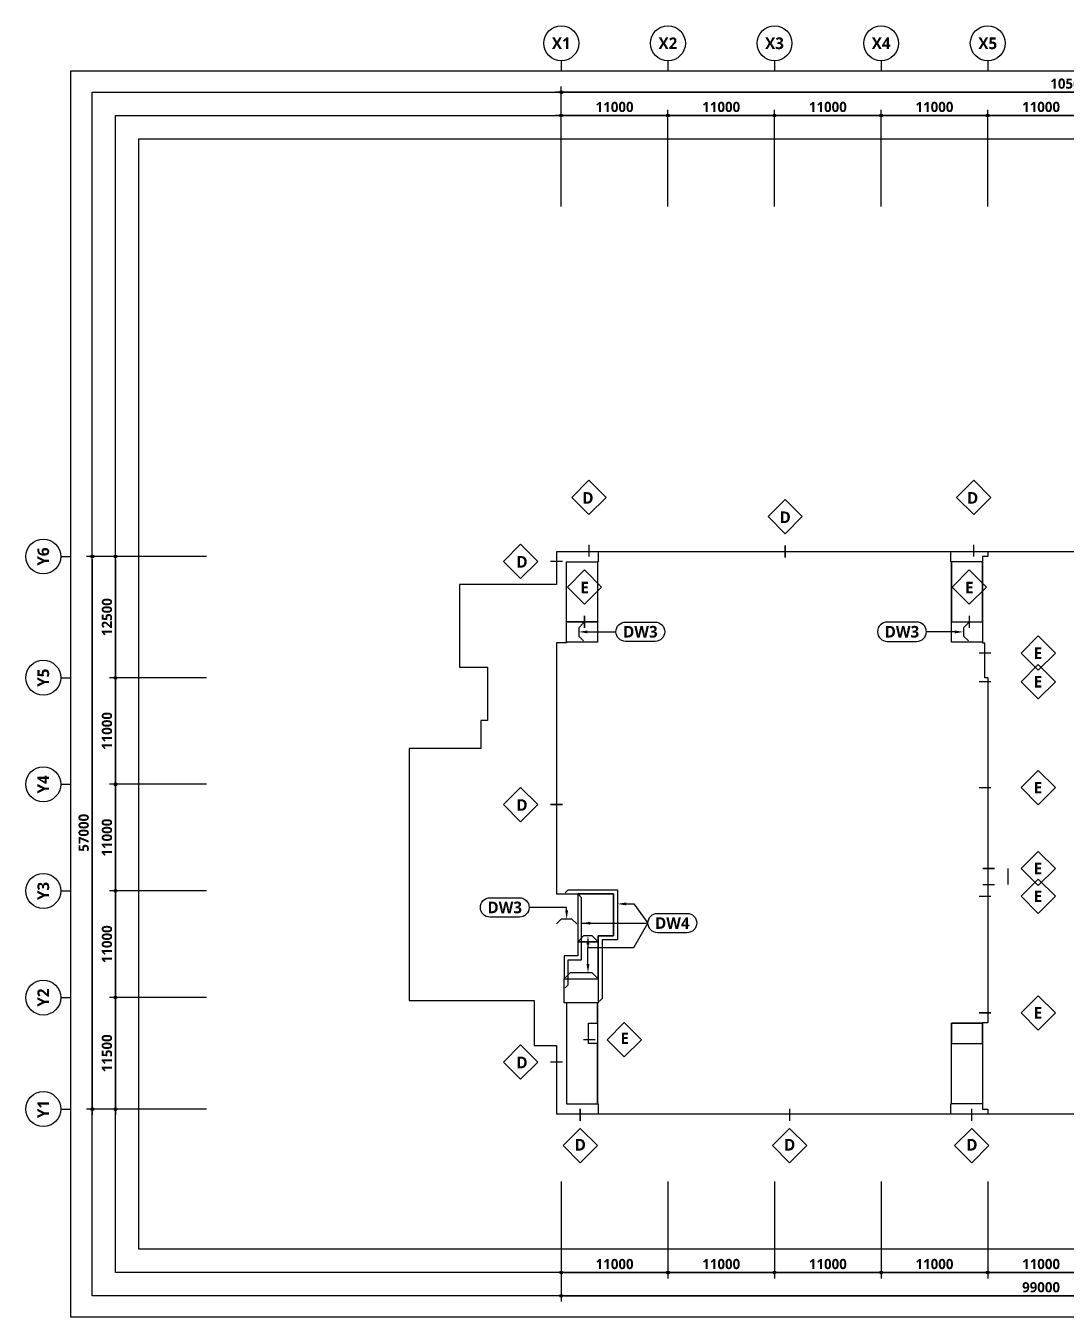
# Model space of a CAD drawing. Header units: millimetres. Extents: x 10941 to 190005487, y 7641 to 455456909.
# Drawn here: x 1288132 to 1395472, y 36445 to 169666 of the extents above; entities that cross this region are included whole.
import ezdxf
from ezdxf.enums import TextEntityAlignment as Align

# ---------------------------------------------------------------- set-up
doc = ezdxf.new("R2010")
doc.units = ezdxf.units.MM
doc.header["$LTSCALE"] = 400
doc.header["$MEASUREMENT"] = 0
doc.header["$PDSIZE"] = -10
doc.layers.get('0').update_dxf_attribs({"linetype": 'CONTINUOUS'})
doc.layers.get('Defpoints').update_dxf_attribs({"color": 153, "linetype": 'CONTINUOUS'})
for name, color, linetype in [('A-ANNO-TEXT1', 7, 'CONTINUOUS'), ('A-ST-AXIS-BUB', 7, 'CONTINUOUS'), ('A-ST-AXIS-DIM', 7, 'CONTINUOUS'), ('A-TEXT2', 3, 'CONTINUOUS'), ('AA-MARK', 2, 'CONTINUOUS')]:
    doc.layers.add(name, color=color, linetype=linetype)
doc.layers.add('Defpoint', color=161, linetype='CONTINUOUS', plot=False)
doc.layers.add('면적', color=210, linetype='CONTINUOUS', plot=False)
doc.styles.add('2020음성 1차', font='')
doc.styles.add('SH_대대리576', font='')
doc.styles.get('2020음성 1차').set_extended_font_data('NanumGothic', bold=True)
doc.styles.get('SH_대대리576').set_extended_font_data('NanumGothic', bold=True)
doc.dimstyles.new('SHP 600', dxfattribs={"dimscale": 300, "dimtxt": 3.5, "dimasz": 1, "dimexe": 2, "dimexo": 2, "dimgap": 1, "dimtad": 1, "dimdec": 0, "dimzin": 0, "dimdsep": 46, "dimtxsty": 'SH_대대리576', "dimblk": 'DIMDOT', "dimcen": 0.09, "dimclrt": 3, "dimadec": 0, "dimazin": 1, "dimtfac": 1, "dimtdec": 0, "dimtix": 1, "dimtmove": 2, "dimatfit": 0, "dimldrblk": 'DIMDOT', "dimfxl": 1, "dimtolj": 1, "dimtzin": 0, "dimarcsym": 0})

# ---------------------------------------------------------------- blocks, each defined once
blk = doc.blocks.new('DIMDOT')
at = {"color": 0}
blk.add_line((-2, 0), (2, 0), dxfattribs=at)
for radius in [0.5, 0.25]:
    blk.add_circle((0, 0), radius, dxfattribs=at)
blk = doc.blocks.new('*D61')
at = {"layer": 'A-ST-AXIS-DIM', "color": 0, "lineweight": -2}
for p, q in [((1343382, 151016), (1343382, 163416)), ((1448682, 162816), (1343682, 162816)), ((1448982, 151016), (1448982, 163416))]:
    blk.add_line(p, q, dxfattribs=at)
at = {"layer": 'Defpoints', "color": 0}
for p in [(1343382, 162816), (1343382, 150416), (1448982, 150416)]:
    blk.add_point(p, dxfattribs=at)
at = {"layer": 'A-ST-AXIS-DIM', "color": 0, "linetype": 'ByBlock', "lineweight": -2, "xscale": 300, "yscale": 300, "zscale": 300, "rotation": 180}
blk.add_blockref('DIMDOT', (1343382, 162816), dxfattribs=at)
at = {"layer": 'A-ST-AXIS-DIM', "color": 0, "linetype": 'ByBlock', "lineweight": -2, "xscale": 300, "yscale": 300, "zscale": 300}
blk.add_blockref('DIMDOT', (1448982, 162816), dxfattribs=at)
at = {"layer": 'A-ST-AXIS-DIM', "color": 3, "insert": (1396182, 163696), "char_height": 1050, "attachment_point": 5, "style": 'SH_대대리576'}
blk.add_mtext('\\A1;105600', dxfattribs=at)
blk = doc.blocks.new('*D62')
at = {"layer": 'A-ST-AXIS-DIM', "color": 0, "lineweight": -2}
for p, q in [((1343382, 151016), (1343382, 161016)), ((1354082, 160416), (1343682, 160416)), ((1354382, 151016), (1354382, 161016))]:
    blk.add_line(p, q, dxfattribs=at)
at = {"layer": 'Defpoints', "color": 0}
for p in [(1343382, 160416), (1343382, 150416), (1354382, 150416)]:
    blk.add_point(p, dxfattribs=at)
at = {"layer": 'A-ST-AXIS-DIM', "color": 0, "linetype": 'ByBlock', "lineweight": -2, "xscale": 300, "yscale": 300, "zscale": 300, "rotation": 180}
blk.add_blockref('DIMDOT', (1343382, 160416), dxfattribs=at)
at = {"layer": 'A-ST-AXIS-DIM', "color": 0, "linetype": 'ByBlock', "lineweight": -2, "xscale": 300, "yscale": 300, "zscale": 300}
blk.add_blockref('DIMDOT', (1354382, 160416), dxfattribs=at)
at = {"layer": 'A-ST-AXIS-DIM', "color": 3, "insert": (1348882, 161292), "char_height": 1050, "attachment_point": 5, "style": 'SH_대대리576'}
blk.add_mtext('\\A1;11000', dxfattribs=at)
blk = doc.blocks.new('*D63')
at = {"layer": 'A-ST-AXIS-DIM', "color": 0, "lineweight": -2}
for p, q in [((1354382, 151016), (1354382, 161016)), ((1365082, 160416), (1354682, 160416)), ((1365382, 151016), (1365382, 161016))]:
    blk.add_line(p, q, dxfattribs=at)
at = {"layer": 'Defpoints', "color": 0}
for p in [(1354382, 160416), (1354382, 150416), (1365382, 150416)]:
    blk.add_point(p, dxfattribs=at)
at = {"layer": 'A-ST-AXIS-DIM', "color": 0, "linetype": 'ByBlock', "lineweight": -2, "xscale": 300, "yscale": 300, "zscale": 300, "rotation": 180}
blk.add_blockref('DIMDOT', (1354382, 160416), dxfattribs=at)
at = {"layer": 'A-ST-AXIS-DIM', "color": 0, "linetype": 'ByBlock', "lineweight": -2, "xscale": 300, "yscale": 300, "zscale": 300}
blk.add_blockref('DIMDOT', (1365382, 160416), dxfattribs=at)
at = {"layer": 'A-ST-AXIS-DIM', "color": 3, "insert": (1359882, 161292), "char_height": 1050, "attachment_point": 5, "style": 'SH_대대리576'}
blk.add_mtext('\\A1;11000', dxfattribs=at)
blk = doc.blocks.new('*D64')
at = {"layer": 'A-ST-AXIS-DIM', "color": 0, "lineweight": -2}
for p, q in [((1365382, 151016), (1365382, 161016)), ((1376082, 160416), (1365682, 160416)), ((1376382, 151016), (1376382, 161016))]:
    blk.add_line(p, q, dxfattribs=at)
at = {"layer": 'Defpoints', "color": 0}
for p in [(1365382, 160416), (1365382, 150416), (1376382, 150416)]:
    blk.add_point(p, dxfattribs=at)
at = {"layer": 'A-ST-AXIS-DIM', "color": 0, "linetype": 'ByBlock', "lineweight": -2, "xscale": 300, "yscale": 300, "zscale": 300, "rotation": 180}
blk.add_blockref('DIMDOT', (1365382, 160416), dxfattribs=at)
at = {"layer": 'A-ST-AXIS-DIM', "color": 0, "linetype": 'ByBlock', "lineweight": -2, "xscale": 300, "yscale": 300, "zscale": 300}
blk.add_blockref('DIMDOT', (1376382, 160416), dxfattribs=at)
at = {"layer": 'A-ST-AXIS-DIM', "color": 3, "insert": (1370882, 161292), "char_height": 1050, "attachment_point": 5, "style": 'SH_대대리576'}
blk.add_mtext('\\A1;11000', dxfattribs=at)
blk = doc.blocks.new('*D65')
at = {"layer": 'A-ST-AXIS-DIM', "color": 0, "lineweight": -2}
for p, q in [((1376382, 151016), (1376382, 161016)), ((1387082, 160416), (1376682, 160416)), ((1387382, 151016), (1387382, 161016))]:
    blk.add_line(p, q, dxfattribs=at)
at = {"layer": 'Defpoints', "color": 0}
for p in [(1376382, 160416), (1376382, 150416), (1387382, 150416)]:
    blk.add_point(p, dxfattribs=at)
at = {"layer": 'A-ST-AXIS-DIM', "color": 0, "linetype": 'ByBlock', "lineweight": -2, "xscale": 300, "yscale": 300, "zscale": 300, "rotation": 180}
blk.add_blockref('DIMDOT', (1376382, 160416), dxfattribs=at)
at = {"layer": 'A-ST-AXIS-DIM', "color": 0, "linetype": 'ByBlock', "lineweight": -2, "xscale": 300, "yscale": 300, "zscale": 300}
blk.add_blockref('DIMDOT', (1387382, 160416), dxfattribs=at)
at = {"layer": 'A-ST-AXIS-DIM', "color": 3, "insert": (1381882, 161292), "char_height": 1050, "attachment_point": 5, "style": 'SH_대대리576'}
blk.add_mtext('\\A1;11000', dxfattribs=at)
blk = doc.blocks.new('*D66')
at = {"layer": 'A-ST-AXIS-DIM', "color": 0, "lineweight": -2}
for p, q in [((1387382, 151016), (1387382, 161016)), ((1398082, 160416), (1387682, 160416)), ((1398382, 151016), (1398382, 161016))]:
    blk.add_line(p, q, dxfattribs=at)
at = {"layer": 'Defpoints', "color": 0}
for p in [(1387382, 160416), (1387382, 150416), (1398382, 150416)]:
    blk.add_point(p, dxfattribs=at)
at = {"layer": 'A-ST-AXIS-DIM', "color": 0, "linetype": 'ByBlock', "lineweight": -2, "xscale": 300, "yscale": 300, "zscale": 300, "rotation": 180}
blk.add_blockref('DIMDOT', (1387382, 160416), dxfattribs=at)
at = {"layer": 'A-ST-AXIS-DIM', "color": 0, "linetype": 'ByBlock', "lineweight": -2, "xscale": 300, "yscale": 300, "zscale": 300}
blk.add_blockref('DIMDOT', (1398382, 160416), dxfattribs=at)
at = {"layer": 'A-ST-AXIS-DIM', "color": 3, "insert": (1392882, 161292), "char_height": 1050, "attachment_point": 5, "style": 'SH_대대리576'}
blk.add_mtext('\\A1;11000', dxfattribs=at)
blk = doc.blocks.new('A-ST-AXIS-BUB-1')
at = {"layer": 'A-ST-AXIS-BUB'}
blk.add_line((0, 350), (0, 0), dxfattribs=at)
blk.add_circle((0, 950), 600, dxfattribs=at)
blk = doc.blocks.new('*D140')
at = {"layer": 'A-ST-AXIS-DIM', "color": 0, "lineweight": -2}
for p, q in [((1306782, 114916), (1294382, 114916)), ((1294982, 114616), (1294982, 58216)), ((1306782, 57916), (1294382, 57916))]:
    blk.add_line(p, q, dxfattribs=at)
at = {"layer": 'Defpoints', "color": 0}
for p in [(1307382, 114916), (1294982, 57916), (1307382, 57916)]:
    blk.add_point(p, dxfattribs=at)
at = {"layer": 'A-ST-AXIS-DIM', "color": 0, "linetype": 'ByBlock', "lineweight": -2, "xscale": 300, "yscale": 300, "zscale": 300}
for p, rotation in [((1294982, 114916), 90), ((1294982, 57916), 270)]:
    blk.add_blockref('DIMDOT', p, dxfattribs=dict(at, rotation=rotation))
at = {"layer": 'A-ST-AXIS-DIM', "color": 3, "insert": (1294105, 86416), "char_height": 1050, "attachment_point": 5, "rotation": 90, "style": 'SH_대대리576'}
blk.add_mtext('\\A1;57000', dxfattribs=at)
blk = doc.blocks.new('*D141')
at = {"layer": 'A-ST-AXIS-DIM', "color": 0, "lineweight": -2}
for p, q in [((1306782, 69416), (1296782, 69416)), ((1297382, 69116), (1297382, 58216)), ((1306782, 57916), (1296782, 57916))]:
    blk.add_line(p, q, dxfattribs=at)
at = {"layer": 'Defpoints', "color": 0}
for p in [(1307382, 69416), (1297382, 57916), (1307382, 57916)]:
    blk.add_point(p, dxfattribs=at)
at = {"layer": 'A-ST-AXIS-DIM', "color": 0, "linetype": 'ByBlock', "lineweight": -2, "xscale": 300, "yscale": 300, "zscale": 300}
for p, rotation in [((1297382, 69416), 90), ((1297382, 57916), 270)]:
    blk.add_blockref('DIMDOT', p, dxfattribs=dict(at, rotation=rotation))
at = {"layer": 'A-ST-AXIS-DIM', "color": 3, "insert": (1296505, 63666), "char_height": 1050, "attachment_point": 5, "rotation": 90, "style": 'SH_대대리576'}
blk.add_mtext('\\A1;11500', dxfattribs=at)
blk = doc.blocks.new('*D142')
at = {"layer": 'A-ST-AXIS-DIM', "color": 0, "lineweight": -2}
for p, q in [((1306782, 80416), (1296782, 80416)), ((1297382, 80116), (1297382, 69716)), ((1306782, 69416), (1296782, 69416))]:
    blk.add_line(p, q, dxfattribs=at)
at = {"layer": 'Defpoints', "color": 0}
for p in [(1307382, 80416), (1297382, 69416), (1307382, 69416)]:
    blk.add_point(p, dxfattribs=at)
at = {"layer": 'A-ST-AXIS-DIM', "color": 0, "linetype": 'ByBlock', "lineweight": -2, "xscale": 300, "yscale": 300, "zscale": 300}
for p, rotation in [((1297382, 80416), 90), ((1297382, 69416), 270)]:
    blk.add_blockref('DIMDOT', p, dxfattribs=dict(at, rotation=rotation))
at = {"layer": 'A-ST-AXIS-DIM', "color": 3, "insert": (1296506, 74916), "char_height": 1050, "attachment_point": 5, "rotation": 90, "style": 'SH_대대리576'}
blk.add_mtext('\\A1;11000', dxfattribs=at)
blk = doc.blocks.new('*D143')
at = {"layer": 'A-ST-AXIS-DIM', "color": 0, "lineweight": -2}
for p, q in [((1306782, 91416), (1296782, 91416)), ((1297382, 91116), (1297382, 80716)), ((1306782, 80416), (1296782, 80416))]:
    blk.add_line(p, q, dxfattribs=at)
at = {"layer": 'Defpoints', "color": 0}
for p in [(1307382, 91416), (1297382, 80416), (1307382, 80416)]:
    blk.add_point(p, dxfattribs=at)
at = {"layer": 'A-ST-AXIS-DIM', "color": 0, "linetype": 'ByBlock', "lineweight": -2, "xscale": 300, "yscale": 300, "zscale": 300}
for p, rotation in [((1297382, 91416), 90), ((1297382, 80416), 270)]:
    blk.add_blockref('DIMDOT', p, dxfattribs=dict(at, rotation=rotation))
at = {"layer": 'A-ST-AXIS-DIM', "color": 3, "insert": (1296506, 85916), "char_height": 1050, "attachment_point": 5, "rotation": 90, "style": 'SH_대대리576'}
blk.add_mtext('\\A1;11000', dxfattribs=at)
blk = doc.blocks.new('*D144')
at = {"layer": 'A-ST-AXIS-DIM', "color": 0, "lineweight": -2}
for p, q in [((1306782, 102416), (1296782, 102416)), ((1297382, 102116), (1297382, 91716)), ((1306782, 91416), (1296782, 91416))]:
    blk.add_line(p, q, dxfattribs=at)
at = {"layer": 'Defpoints', "color": 0}
for p in [(1307382, 102416), (1297382, 91416), (1307382, 91416)]:
    blk.add_point(p, dxfattribs=at)
at = {"layer": 'A-ST-AXIS-DIM', "color": 0, "linetype": 'ByBlock', "lineweight": -2, "xscale": 300, "yscale": 300, "zscale": 300}
for p, rotation in [((1297382, 102416), 90), ((1297382, 91416), 270)]:
    blk.add_blockref('DIMDOT', p, dxfattribs=dict(at, rotation=rotation))
at = {"layer": 'A-ST-AXIS-DIM', "color": 3, "insert": (1296506, 96916), "char_height": 1050, "attachment_point": 5, "rotation": 90, "style": 'SH_대대리576'}
blk.add_mtext('\\A1;11000', dxfattribs=at)
blk = doc.blocks.new('*D145')
at = {"layer": 'A-ST-AXIS-DIM', "color": 0, "lineweight": -2}
for p, q in [((1306782, 114916), (1296782, 114916)), ((1297382, 114616), (1297382, 102716)), ((1306782, 102416), (1296782, 102416))]:
    blk.add_line(p, q, dxfattribs=at)
at = {"layer": 'Defpoints', "color": 0}
for p in [(1307382, 114916), (1297382, 102416), (1307382, 102416)]:
    blk.add_point(p, dxfattribs=at)
at = {"layer": 'A-ST-AXIS-DIM', "color": 0, "linetype": 'ByBlock', "lineweight": -2, "xscale": 300, "yscale": 300, "zscale": 300}
for p, rotation in [((1297382, 114916), 90), ((1297382, 102416), 270)]:
    blk.add_blockref('DIMDOT', p, dxfattribs=dict(at, rotation=rotation))
at = {"layer": 'A-ST-AXIS-DIM', "color": 3, "insert": (1296503, 108666), "char_height": 1050, "attachment_point": 5, "rotation": 90, "style": 'SH_대대리576'}
blk.add_mtext('\\A1;12500', dxfattribs=at)
blk = doc.blocks.new('*D348')
at = {"layer": 'A-ST-AXIS-DIM', "color": 0, "lineweight": -2}
for p, q in [((1343382, 50445), (1343382, 40445)), ((1354382, 50445), (1354382, 40445)), ((1343682, 41045), (1354082, 41045))]:
    blk.add_line(p, q, dxfattribs=at)
at = {"layer": 'Defpoints', "color": 0}
for p in [(1343382, 51045), (1354382, 51045), (1354382, 41045)]:
    blk.add_point(p, dxfattribs=at)
at = {"layer": 'A-ST-AXIS-DIM', "color": 0, "linetype": 'ByBlock', "lineweight": -2, "xscale": 300, "yscale": 300, "zscale": 300, "rotation": 180}
blk.add_blockref('DIMDOT', (1343382, 41045), dxfattribs=at)
at = {"layer": 'A-ST-AXIS-DIM', "color": 0, "linetype": 'ByBlock', "lineweight": -2, "xscale": 300, "yscale": 300, "zscale": 300}
blk.add_blockref('DIMDOT', (1354382, 41045), dxfattribs=at)
at = {"layer": 'A-ST-AXIS-DIM', "color": 3, "insert": (1348882, 41921), "char_height": 1050, "attachment_point": 5, "style": 'SH_대대리576'}
blk.add_mtext('\\A1;11000', dxfattribs=at)
blk = doc.blocks.new('*D352')
at = {"layer": 'A-ST-AXIS-DIM', "color": 0, "lineweight": -2}
for p, q in [((1354382, 50445), (1354382, 40445)), ((1365382, 50445), (1365382, 40445)), ((1354682, 41045), (1365082, 41045))]:
    blk.add_line(p, q, dxfattribs=at)
at = {"layer": 'Defpoints', "color": 0}
for p in [(1354382, 51045), (1365382, 51045), (1365382, 41045)]:
    blk.add_point(p, dxfattribs=at)
at = {"layer": 'A-ST-AXIS-DIM', "color": 0, "linetype": 'ByBlock', "lineweight": -2, "xscale": 300, "yscale": 300, "zscale": 300, "rotation": 180}
blk.add_blockref('DIMDOT', (1354382, 41045), dxfattribs=at)
at = {"layer": 'A-ST-AXIS-DIM', "color": 0, "linetype": 'ByBlock', "lineweight": -2, "xscale": 300, "yscale": 300, "zscale": 300}
blk.add_blockref('DIMDOT', (1365382, 41045), dxfattribs=at)
at = {"layer": 'A-ST-AXIS-DIM', "color": 3, "insert": (1359882, 41921), "char_height": 1050, "attachment_point": 5, "style": 'SH_대대리576'}
blk.add_mtext('\\A1;11000', dxfattribs=at)
blk = doc.blocks.new('*D353')
at = {"layer": 'A-ST-AXIS-DIM', "color": 0, "lineweight": -2}
for p, q in [((1365382, 50445), (1365382, 40445)), ((1376382, 50445), (1376382, 40445)), ((1365682, 41045), (1376082, 41045))]:
    blk.add_line(p, q, dxfattribs=at)
at = {"layer": 'Defpoints', "color": 0}
for p in [(1365382, 51045), (1376382, 51045), (1376382, 41045)]:
    blk.add_point(p, dxfattribs=at)
at = {"layer": 'A-ST-AXIS-DIM', "color": 0, "linetype": 'ByBlock', "lineweight": -2, "xscale": 300, "yscale": 300, "zscale": 300, "rotation": 180}
blk.add_blockref('DIMDOT', (1365382, 41045), dxfattribs=at)
at = {"layer": 'A-ST-AXIS-DIM', "color": 0, "linetype": 'ByBlock', "lineweight": -2, "xscale": 300, "yscale": 300, "zscale": 300}
blk.add_blockref('DIMDOT', (1376382, 41045), dxfattribs=at)
at = {"layer": 'A-ST-AXIS-DIM', "color": 3, "insert": (1370882, 41921), "char_height": 1050, "attachment_point": 5, "style": 'SH_대대리576'}
blk.add_mtext('\\A1;11000', dxfattribs=at)
blk = doc.blocks.new('*D354')
at = {"layer": 'A-ST-AXIS-DIM', "color": 0, "lineweight": -2}
for p, q in [((1376382, 50445), (1376382, 40445)), ((1387382, 50445), (1387382, 40445)), ((1376682, 41045), (1387082, 41045))]:
    blk.add_line(p, q, dxfattribs=at)
at = {"layer": 'Defpoints', "color": 0}
for p in [(1376382, 51045), (1387382, 51045), (1387382, 41045)]:
    blk.add_point(p, dxfattribs=at)
at = {"layer": 'A-ST-AXIS-DIM', "color": 0, "linetype": 'ByBlock', "lineweight": -2, "xscale": 300, "yscale": 300, "zscale": 300, "rotation": 180}
blk.add_blockref('DIMDOT', (1376382, 41045), dxfattribs=at)
at = {"layer": 'A-ST-AXIS-DIM', "color": 0, "linetype": 'ByBlock', "lineweight": -2, "xscale": 300, "yscale": 300, "zscale": 300}
blk.add_blockref('DIMDOT', (1387382, 41045), dxfattribs=at)
at = {"layer": 'A-ST-AXIS-DIM', "color": 3, "insert": (1381882, 41921), "char_height": 1050, "attachment_point": 5, "style": 'SH_대대리576'}
blk.add_mtext('\\A1;11000', dxfattribs=at)
blk = doc.blocks.new('*D355')
at = {"layer": 'A-ST-AXIS-DIM', "color": 0, "lineweight": -2}
for p, q in [((1387382, 50445), (1387382, 40445)), ((1398382, 50445), (1398382, 40445)), ((1387682, 41045), (1398082, 41045))]:
    blk.add_line(p, q, dxfattribs=at)
at = {"layer": 'Defpoints', "color": 0}
for p in [(1387382, 51045), (1398382, 51045), (1398382, 41045)]:
    blk.add_point(p, dxfattribs=at)
at = {"layer": 'A-ST-AXIS-DIM', "color": 0, "linetype": 'ByBlock', "lineweight": -2, "xscale": 300, "yscale": 300, "zscale": 300, "rotation": 180}
blk.add_blockref('DIMDOT', (1387382, 41045), dxfattribs=at)
at = {"layer": 'A-ST-AXIS-DIM', "color": 0, "linetype": 'ByBlock', "lineweight": -2, "xscale": 300, "yscale": 300, "zscale": 300}
blk.add_blockref('DIMDOT', (1398382, 41045), dxfattribs=at)
at = {"layer": 'A-ST-AXIS-DIM', "color": 3, "insert": (1392882, 41921), "char_height": 1050, "attachment_point": 5, "style": 'SH_대대리576'}
blk.add_mtext('\\A1;11000', dxfattribs=at)
blk = doc.blocks.new('*D360')
at = {"layer": 'A-ST-AXIS-DIM', "color": 0, "lineweight": -2}
for p, q in [((1343382, 50445), (1343382, 38045)), ((1442382, 50445), (1442382, 38045)), ((1343682, 38645), (1442082, 38645))]:
    blk.add_line(p, q, dxfattribs=at)
at = {"layer": 'Defpoints', "color": 0}
for p in [(1343382, 51045), (1442382, 51045), (1442382, 38645)]:
    blk.add_point(p, dxfattribs=at)
at = {"layer": 'A-ST-AXIS-DIM', "color": 0, "linetype": 'ByBlock', "lineweight": -2, "xscale": 300, "yscale": 300, "zscale": 300, "rotation": 180}
blk.add_blockref('DIMDOT', (1343382, 38645), dxfattribs=at)
at = {"layer": 'A-ST-AXIS-DIM', "color": 0, "linetype": 'ByBlock', "lineweight": -2, "xscale": 300, "yscale": 300, "zscale": 300}
blk.add_blockref('DIMDOT', (1442382, 38645), dxfattribs=at)
at = {"layer": 'A-ST-AXIS-DIM', "color": 3, "insert": (1392882, 39524), "char_height": 1050, "attachment_point": 5, "style": 'SH_대대리576'}
blk.add_mtext('\\A1;99000', dxfattribs=at)
blk = doc.blocks.new('G$CDADDFB7A')
at = {"layer": '면적', "elevation": 103000}
for points in [[(98950, 11700), (99500, 11700), (99500, 12000), (100000, 12000), (100000, 13000), (100000, 13000), (100000, 22700), (100000, 22700), (100000, 48600), (98950, 48600), (98950, 48650), (95750, 48650), (95750, 56950), (95700, 56950), (95700, 58000), (44500, 58000), (44500, 57500), (44500, 57500), (43950, 57500), (43950, 48650), (40750, 48650), (40750, 56950), (40700, 56950), (40700, 58000), (4300, 58000), (4300, 56950), (4250, 56950), (4250, 48650), (1050, 48650), (1050, 48600), (0, 48600), (0, 22700), (5900, 22700), (5900, 18360), (4300, 18360), (4300, 11450), (4250, 11450), (4250, 1050), (4300, 1050), (4300, 0), (40700, 0), (40700, 1050), (40750, 1050), (40750, 9350), (43950, 9350), (43950, 500), (44500, 500), (44500, 0), (66200, 0), (66200, 5650), (95750, 5650), (95750, 9350), (98950, 9350), (98950, 11700)], [(44500, 45000), (44200, 45000), (44200, 48600)]]:
    blk.add_lwpolyline(points, dxfattribs=at)
for points in [[(1050, 56950), (4250, 56950), (4250, 50750), (1050, 50750)], [(1050, 50750), (4250, 50750), (4250, 48650), (1050, 48650)], [(100000, 22700), (106350, 22700), (106350, 13000), (100000, 13000)], [(95750, 11700), (98950, 11700), (98950, 9350), (95750, 9350)], [(95750, 9350), (98950, 9350), (98950, 7250), (95750, 7250)]]:
    blk.add_lwpolyline(points, close=True, dxfattribs=at)
at = {"layer": '면적'}
for points in [[(40750, 50750), (43950, 50750), (43950, 56950), (40750, 56950), (40750, 50750), (40750, 50750)], [(98950, 50750), (95750, 50750), (95750, 56950), (98950, 56950)], [(40750, 50750), (43950, 50750), (43950, 48650), (40750, 48650)], [(95750, 50750), (98950, 50750), (98950, 48650), (95750, 48650)], [(2200, 22700), (2200, 17760), (4300, 17760), (4300, 18360), (5900, 18360), (5900, 22700)], [(2200, 17760), (2200, 16300), (800, 16300), (800, 13950), (4300, 13950), (4300, 17760), (2200, 17760)], [(800, 13950), (4300, 13950), (4300, 11450), (800, 11450)], [(4250, 9350), (4250, 11450), (1050, 11450), (1050, 1050), (4250, 1050), (4250, 7250), (3300, 7250), (3300, 9350)], [(4250, 7250), (3300, 7250), (3300, 9350), (4250, 9350)], [(40750, 7250), (43950, 7250), (43950, 9350), (40750, 9350)], [(43950, 1050), (40750, 1050), (40750, 7250), (43950, 7250)], [(98950, 1050), (95750, 1050), (95750, 7250), (98950, 7250)], [(66200, 5650), (66200, 0), (95600, 0), (95700, 0), (95700, 1050), (95750, 1050), (95750, 5650)]]:
    blk.add_lwpolyline(points, close=True, dxfattribs=at)
for points in [[(43950, 48650), (43950, 48600), (44200, 48600)], [(44500, 45000), (44500, 9400), (43950, 9400), (43950, 9350)]]:
    blk.add_lwpolyline(points, dxfattribs=at)

msp = doc.modelspace()

# ---------------------------------------------------------------- linework, layer by layer
at = {"layer": 'AA-MARK'}
msp.add_line((1389467.2, 82733.6, 103000), (1389467.2, 81066.3, 103000), dxfattribs=at)
at = {"layer": 'AA-MARK', "color": 2, "linetype": 'ByBlock', "lineweight": -2, "elevation": 103000}
for points in [[(1347999.6, 121015.2), (1346231.8, 122782.9), (1344464.1, 121015.2), (1346231.8, 119247.4)], [(1387699.6, 121015.2), (1385931.8, 122782.9), (1384164.1, 121015.2), (1385931.8, 119247.4)], [(1339175.6, 112648.6), (1337407.8, 114416.3), (1339175.6, 116184.1), (1340943.3, 114416.3)], [(1344009.5, 111772), (1345777.2, 113539.8), (1347545, 111772), (1345777.2, 110004.2)], [(1383709.5, 111772), (1385477.2, 113539.8), (1387245, 111772), (1385477.2, 110004.2)], [(1392595.4, 103189), (1394363.1, 104956.7), (1392595.4, 106724.5), (1390827.6, 104956.7)], [(1392595.4, 100233.8), (1394363.1, 102001.6), (1392595.4, 103769.3), (1390827.6, 102001.6)], [(1392595.4, 89305.2), (1394363.1, 91072.9), (1392595.4, 92840.7), (1390827.6, 91072.9)], [(1339175.6, 87563.1), (1337407.8, 89330.9), (1339175.6, 91098.6), (1340943.3, 89330.9)], [(1392595.4, 80965.9), (1394363.1, 82733.6), (1392595.4, 84501.4), (1390827.6, 82733.6)], [(1392595.4, 78094.5), (1394363.1, 79862.2), (1392595.4, 81630), (1390827.6, 79862.2)], [(1392595.4, 66070.5), (1394363.1, 67838.3), (1392595.4, 69606), (1390827.6, 67838.3)], [(1349875, 66834.1), (1351642.7, 65066.3), (1349875, 63298.6), (1348107.2, 65066.3)], [(1339175.6, 61000.8), (1337407.8, 62768.6), (1339175.6, 64536.3), (1340943.3, 62768.6)], [(1343564.1, 54152.3), (1345331.8, 52384.5), (1347099.6, 54152.3), (1345331.8, 55920)], [(1365168.3, 54152.3), (1366936.1, 52384.5), (1368703.8, 54152.3), (1366936.1, 55920)], [(1383964.1, 54152.3), (1385731.8, 52384.5), (1387499.6, 54152.3), (1385731.8, 55920)]]:
    msp.add_lwpolyline(points, close=True, dxfattribs=at)
at = {"layer": 'AA-MARK', "color": 2, "linetype": 'ByBlock', "lineweight": -2}
msp.add_lwpolyline([(1364712.6, 119031.7), (1366480.4, 120799.5), (1368248.1, 119031.7), (1366480.4, 117263.9)], close=True, dxfattribs=at)
at = {"layer": 'AA-MARK', "elevation": 103000}
for points in [[(1346231.8, 119247.4, 0, 0, 0), (1346231.8, 116147.1, 150, 150, 0), (1346231.8, 114897.1, 150, 150, 0)], [(1385931.8, 119247.4, 0, 0, 0), (1385931.8, 116147.1, 150, 150, 0), (1385931.8, 114897.1, 150, 150, 0)], [(1340943.3, 114416.3, 0, 0, 0), (1342256.8, 114416.3, 150, 150, 0), (1343506.8, 114416.3, 150, 150, 0)], [(1345777.2, 110004.2, 0, 0, 0), (1345777.2, 108803.8, 150, 150, 0), (1345777.2, 107553.8, 150, 150, 0)], [(1385477.2, 110004.2, 0, 0, 0), (1385477.2, 108803.8, 150, 150, 0), (1385477.2, 107553.8, 150, 150, 0)], [(1390827.6, 104956.7, 0, 0, 0), (1387727.4, 104956.7, 150, 150, 0), (1386477.4, 104956.7, 150, 150, 0)], [(1390827.6, 102001.6, 0, 0, 0), (1387727.4, 102001.6, 150, 150, 0), (1386477.4, 102001.6, 150, 150, 0)], [(1390827.6, 91072.9, 0, 0, 0), (1387727.4, 91072.9, 150, 150, 0), (1386477.4, 91072.9, 150, 150, 0)], [(1340943.3, 89330.9, 0, 0, 0), (1342256.8, 89330.9, 150, 150, 0), (1343506.8, 89330.9, 150, 150, 0)], [(1390827.6, 82733.6, 0, 0, 0), (1388106.8, 82733.6, 150, 150, 0), (1386856.8, 82733.6, 150, 150, 0)], [(1390827.6, 79862.2, 0, 0, 0), (1387727.4, 79862.2, 150, 150, 0), (1386477.4, 79862.2, 150, 150, 0)], [(1389467.2, 81066.3, 0, 0, 0), (1388106.8, 81066.3, 150, 150, 0), (1386856.8, 81066.3, 150, 150, 0)], [(1390827.6, 67838.3, 0, 0, 0), (1387727.4, 67838.3, 150, 150, 0), (1386477.4, 67838.3, 150, 150, 0)], [(1348107.2, 65066.3, 0, 0, 0), (1346906.8, 65066.3, 150, 150, 0), (1345656.8, 65066.3, 150, 150, 0)], [(1340943.3, 62768.6, 0, 0, 0), (1342256.8, 62768.6, 150, 150, 0), (1343506.8, 62768.6, 150, 150, 0)], [(1345331.8, 55920, 0, 0, 0), (1345331.8, 56691.3, 150, 150, 0), (1345331.8, 57941.3, 150, 150, 0)], [(1366936.1, 55920, 0, 0, 0), (1366936.1, 56691.3, 150, 150, 0), (1366936.1, 57941.3, 150, 150, 0)], [(1385731.8, 55920, 0, 0, 0), (1385731.8, 56691.3, 150, 150, 0), (1385731.8, 57941.3, 150, 150, 0)]]:
    msp.add_lwpolyline(points, format="xyseb", dxfattribs=at)
at = {"layer": 'AA-MARK'}
msp.add_lwpolyline([(1366480.4, 117263.9, 0, 0, 0), (1366480.4, 116063.5, 150, 150, 0), (1366480.4, 114813.5, 150, 150, 0)], format="xyseb", dxfattribs=at)
at = {"layer": 'AA-MARK', "elevation": 103000}
for points in [[(1345681.8, 108066.3), (1345181.8, 107566.3), (1345181.8, 106716.3), (1345681.8, 106216.3)], [(1385381.8, 108066.3), (1384881.8, 107566.3), (1384881.8, 106716.3), (1385381.8, 106216.3)], [(1346081.8, 107141.3), (1349019.7, 107141.3)], [(1383981.8, 107141.3), (1381043.9, 107141.3)], [(1343781.8, 80216.3), (1344081.8, 80516.3), (1349181.8, 80516.3), (1349181.8, 75376.3), (1347581.8, 75376.3), (1347581.8, 69316.3), (1347281.8, 69016.3)], [(1343931.8, 78416.3), (1343931.8, 78716.3), (1340062.9, 78716.3)], [(1344981.8, 77016.3), (1344481.8, 77516.3), (1343381.8, 77516.3), (1342881.8, 77016.3)], [(1345481.8, 77088.8), (1352317.6, 77088.8)], [(1346131.8, 74876.3), (1346131.8, 74576.4), (1350848.6, 74576.4), (1352317.6, 77088.8)], [(1347081.8, 75276.3), (1346581.8, 75776.3), (1345681.8, 75776.3), (1345181.8, 75276.3)], [(1346131.8, 72866.3), (1346131.8, 74576.4)], [(1347081.8, 71466.3), (1346581.8, 71966.3), (1344281.8, 71966.3), (1343781.8, 71466.3)]]:
    msp.add_lwpolyline(points, dxfattribs=at)
for points in [[(1353055.1, 106158.9), (1350019.6, 106158.9, -1), (1350019.6, 108158.9), (1353055.1, 108158.9, -1)], [(1377008.5, 106158.9), (1380044.1, 106158.9, 1), (1380044.1, 108158.9), (1377008.5, 108158.9, 1)], [(1339062.9, 77716.3), (1336027.3, 77716.3, -1), (1336027.3, 79716.3), (1339062.9, 79716.3, -1)], [(1356353, 76106.4), (1353317.4, 76106.4, -1), (1353317.4, 78106.4), (1356353, 78106.4, -1)]]:
    msp.add_lwpolyline(points, format="xyb", close=True, dxfattribs=at)
at = {"layer": 'AA-MARK'}
for points in [[(1343781.8, 70416.3), (1344081.8, 70716.3), (1344081.8, 73316.3), (1345481.8, 73316.3), (1345481.8, 79716.3), (1345181.8, 80016.3)], [(1350081.8, 79076.3), (1350848.6, 79076.3), (1352317.6, 77088.8)]]:
    msp.add_lwpolyline(points, dxfattribs=at)
for points in [[(1346081.8, 106991.3, 103000), (1345181.8, 107141.3, 103000), (1346081.8, 107291.3, 103000)], [(1383981.8, 106991.3, 103000), (1384881.8, 107141.3, 103000), (1383981.8, 107291.3, 103000)], [(1350081.8, 78926.3, 103000), (1349181.8, 79076.3, 103000), (1350081.8, 79226.3, 103000)], [(1343781.8, 78416.3, 103000), (1343931.8, 77516.3, 103000), (1344081.8, 78416.3, 103000)], [(1346381.8, 76938.8), (1345481.8, 77088.8), (1346381.8, 77238.8)], [(1345981.8, 74876.3, 103000), (1346131.8, 75776.3, 103000), (1346281.8, 74876.3, 103000)], [(1345981.8, 72866.3, 103000), (1346131.8, 71966.3, 103000), (1346281.8, 72866.3, 103000)]]:
    msp.add_solid(points, dxfattribs=at)
at = {"layer": 'Defpoint'}
for points in [[(1463981.8, 36444.9), (1292781.8, 36444.9), (1292781.8, 165016.3), (1463981.8, 165016.3)], [(1461781.8, 38644.9), (1294981.8, 38644.9), (1294981.8, 162816.3), (1461781.8, 162816.3)], [(1459381.8, 41044.9), (1297381.8, 41044.9), (1297381.8, 160416.3), (1459381.8, 160416.3)], [(1456981.8, 43444.9), (1299781.8, 43444.9), (1299781.8, 158016.3), (1456981.8, 158016.3)]]:
    msp.add_lwpolyline(points, close=True, dxfattribs=at)
msp.add_lwpolyline([(1419881.8, 115416.3), (1387881.8, 115416.3), (1383381.8, 115416.3), (1347681.8, 115416.3), (1342881.8, 115416.3), (1342881.8, 112016.3), (1332881.8, 112016.3), (1332881.8, 103516.3), (1335781.8, 103516.3), (1335781.8, 98016.3), (1335081.8, 98016.3), (1335081.8, 95116.3), (1327681.8, 95116.3), (1327681.8, 69116.3), (1340581.8, 69116.3), (1340581.8, 64466.3), (1342881.8, 64466.3), (1342881.8, 57416.3), (1442381.8, 57416.3)], dxfattribs=at)

# ---------------------------------------------------------------- block references
msp.add_blockref('G$CDADDFB7A', (1342881.8, 57416.3))
at = {"layer": 'A-ST-AXIS-BUB', "xscale": 3, "yscale": 3, "zscale": 3}
for p in [(1343381.8, 165016.3), (1354381.8, 165016.3), (1365381.8, 165016.3), (1376381.8, 165016.3), (1387381.8, 165016.3)]:
    msp.add_blockref('A-ST-AXIS-BUB-1', p, dxfattribs=at)
at = {"layer": 'A-ST-AXIS-BUB', "xscale": 3, "yscale": 3, "zscale": 3, "rotation": 90}
for p in [(1292781.8, 114916.3), (1292781.8, 102416.3), (1292781.8, 91416.3), (1292781.8, 80416.3), (1292781.8, 69416.3), (1292781.8, 57916.3)]:
    msp.add_blockref('A-ST-AXIS-BUB-1', p, dxfattribs=at)

# ---------------------------------------------------------------- texts
at = {"layer": 'A-ANNO-TEXT1', "style": 'SH_대대리576'}
for s, p in [('X1', (1343381.8, 167866.3)), ('X2', (1354381.8, 167866.3)), ('X3', (1365381.8, 167866.3)), ('X4', (1376381.8, 167866.3)), ('X5', (1387381.8, 167866.3))]:
    msp.add_text(s, height=1200, dxfattribs=at).set_placement(p, align=Align.MIDDLE_CENTER)
for s, p in [('Y6', (1289931.8, 114916.3)), ('Y5', (1289931.8, 102416.3)), ('Y4', (1289931.8, 91416.3)), ('Y3', (1289931.8, 80416.3)), ('Y2', (1289931.8, 69416.3)), ('Y1', (1289931.8, 57916.3))]:
    msp.add_text(s, height=1200, rotation=90, dxfattribs=at).set_placement(p, align=Align.MIDDLE_CENTER)
at = {"layer": 'A-TEXT2', "style": '2020음성 1차'}
for s, p in [('D', (1346124.8, 120963.4, 103000)), ('D', (1385824.8, 120963.4, 103000)), ('D', (1366478.9, 118966)), ('D', (1339323.5, 114367.5, 103000)), ('E', (1345775.8, 111706.3, 103000)), ('E', (1385475.8, 111706.3, 103000)), ('DW3', (1351537.4, 107158.9, 103000)), ('DW3', (1378526.3, 107158.9, 103000)), ('E', (1392559.6, 104956.7, 103000)), ('E', (1392559.6, 102001.6, 103000)), ('E', (1392559.6, 91072.9, 103000)), ('D', (1339323.5, 89282, 103000)), ('E', (1392559.6, 82733.6, 103000)), ('E', (1392559.6, 79862.2, 103000)), ('DW3', (1337545.1, 78716.3, 103000)), ('DW4', (1354835.2, 77106.4, 103000)), ('E', (1392559.6, 67838.3, 103000)), ('E', (1349927.7, 65210.1, 103000)), ('D', (1339323.5, 62719.7, 103000)), ('D', (1345342, 54230.2, 103000)), ('D', (1366946.3, 54230.2, 103000)), ('D', (1385742, 54230.2, 103000))]:
    msp.add_text(s, height=1200, dxfattribs=at).set_placement(p, align=Align.MIDDLE_CENTER)

# ---------------------------------------------------------------- dimensions: what is measured, and where the dimension line sits
at = {"layer": 'A-ST-AXIS-DIM'}
for base, p1, p2, picture, middle in [((1343381.8, 162816.3), (1448981.8, 150416.3), (1343381.8, 150416.3), '*D61', (1396181.8, 163695.8)), ((1343381.8, 160416.3), (1354381.8, 150416.3), (1343381.8, 150416.3), '*D62', (1348881.8, 161292.1)), ((1354381.8, 160416.3), (1365381.8, 150416.3), (1354381.8, 150416.3), '*D63', (1359881.8, 161292.1)), ((1365381.8, 160416.3), (1376381.8, 150416.3), (1365381.8, 150416.3), '*D64', (1370881.8, 161292.1)), ((1376381.8, 160416.3), (1387381.8, 150416.3), (1376381.8, 150416.3), '*D65', (1381881.8, 161292.1)), ((1387381.8, 160416.3), (1398381.8, 150416.3), (1387381.8, 150416.3), '*D66', (1392881.8, 161292.1))]:
    dim = msp.add_linear_dim(base=base, p1=p1, p2=p2, dimstyle='SHP 600', dxfattribs=at)
    dim.commit()
    dim.dimension.update_dxf_attribs({"geometry": picture, "text_midpoint": middle})
for base, p1, p2, angle, picture, middle in [((1294981.8, 57916.3), (1307381.8, 114916.3), (1307381.8, 57916.3), 90, '*D140', (1294104.6, 86416.3)), ((1297381.8, 102416.3), (1307381.8, 114916.3), (1307381.8, 102416.3), 90, '*D145', (1296503.1, 108666.3)), ((1297381.8, 91416.3), (1307381.8, 102416.3), (1307381.8, 91416.3), 90, '*D144', (1296506.1, 96916.3)), ((1297381.8, 80416.3), (1307381.8, 91416.3), (1307381.8, 80416.3), 90, '*D143', (1296506.1, 85916.3)), ((1297381.8, 69416.3), (1307381.8, 80416.3), (1307381.8, 69416.3), 90, '*D142', (1296506.1, 74916.3)), ((1297381.8, 57916.3), (1307381.8, 69416.3), (1307381.8, 57916.3), 90, '*D141', (1296504.6, 63666.3)), ((1354381.8, 41044.9), (1343381.8, 51044.9), (1354381.8, 51044.9), 180, '*D348', (1348881.8, 41920.6)), ((1442381.8, 38644.9), (1343381.8, 51044.9), (1442381.8, 51044.9), 180, '*D360', (1392881.8, 39524.3)), ((1365381.8, 41044.9), (1354381.8, 51044.9), (1365381.8, 51044.9), 180, '*D352', (1359881.8, 41920.6)), ((1376381.8, 41044.9), (1365381.8, 51044.9), (1376381.8, 51044.9), 180, '*D353', (1370881.8, 41920.6)), ((1387381.8, 41044.9), (1376381.8, 51044.9), (1387381.8, 51044.9), 180, '*D354', (1381881.8, 41920.6)), ((1398381.8, 41044.9), (1387381.8, 51044.9), (1398381.8, 51044.9), 180, '*D355', (1392881.8, 41920.6))]:
    dim = msp.add_linear_dim(base=base, p1=p1, p2=p2, angle=angle, dimstyle='SHP 600', dxfattribs=at)
    dim.commit()
    dim.dimension.update_dxf_attribs({"geometry": picture, "text_midpoint": middle})

doc.saveas('drawing.dxf')
